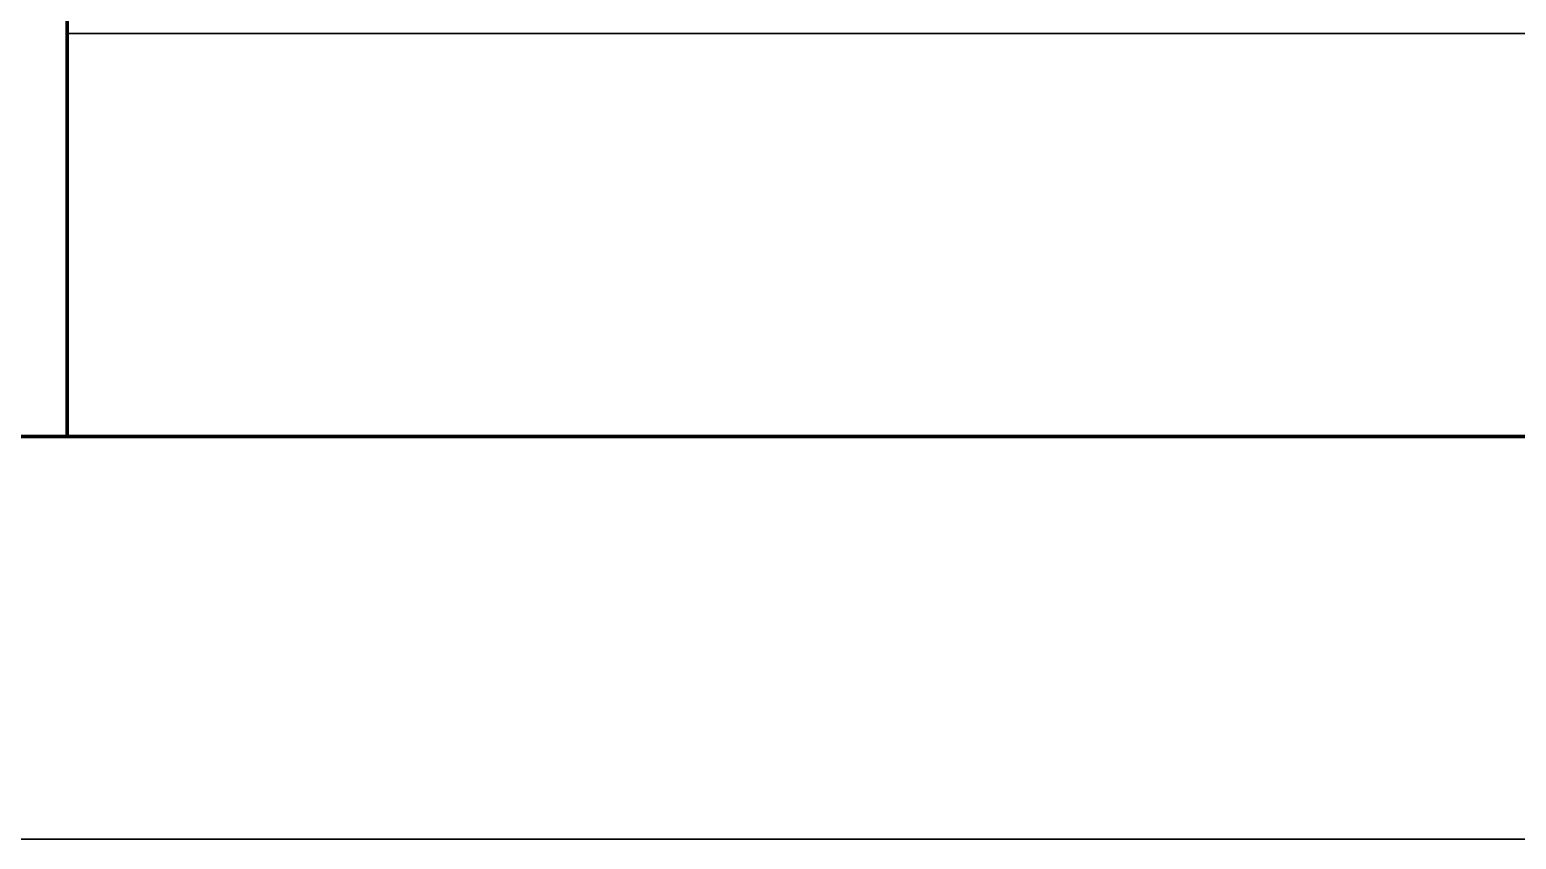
# Model space of a CAD drawing. Header units: millimetres. Extents: x 2157 to 10678, y 3616 to 3913.
# Drawn here: x 3226.65 to 3245.1, y 3616.31 to 3626.36 of the extents above; entities that cross this region are included whole.
import ezdxf

# ---------------------------------------------------------------- set-up
doc = ezdxf.new("R2010")
doc.units = ezdxf.units.MM
doc.layers.add('П', color=7, linetype='Continuous')
doc.layers.add('Чертеж', color=7, linetype='Continuous')

# ---------------------------------------------------------------- blocks, each defined once
blk = doc.blocks.new('Штамп б')
at = {"lineweight": 70}
blk.add_lwpolyline([(20, 0), (8, 0), (8, 85), (20, 85)], dxfattribs=at)
blk = doc.blocks.new('1')
at = {"lineweight": 30}
blk.add_line((420, 0), (630, 0), dxfattribs=at)

msp = doc.modelspace()

# ---------------------------------------------------------------- linework, layer by layer
at = {"layer": 'П', "linetype": 'Continuous', "lineweight": 0}
msp.add_lwpolyline([(3207.118, 3913.313), (3417.118, 3913.313), (3417.118, 3616.313), (3207.118, 3616.313)], close=True, dxfattribs=at)
at = {"layer": 'Чертеж', "linetype": 'Continuous', "lineweight": 30}
for p, q in [((3227.118, 3621.313), (3227.118, 3661.313)), ((3227.118, 3626.313), (3292.118, 3626.313))]:
    msp.add_line(p, q, dxfattribs=at)
at = {"layer": 'Чертеж', "linetype": 'Continuous', "lineweight": 70, "ltscale": 100}
msp.add_line((3227.118, 3621.313), (3412.118, 3621.313), dxfattribs=at)
at = {"layer": 'Чертеж', "lineweight": 70}
msp.add_lwpolyline([(3412.118, 3908.313), (3227.118, 3908.313), (3227.118, 3621.313)], dxfattribs=at)

# ---------------------------------------------------------------- block references
at = {"layer": 'П', "lineweight": 30}
msp.add_blockref('1', (2787.118, 3616.313), dxfattribs=at)
at = {"layer": 'Чертеж', "lineweight": 25}
msp.add_blockref('Штамп б', (3207.118, 3621.313), dxfattribs=at)

doc.saveas('drawing.dxf')
